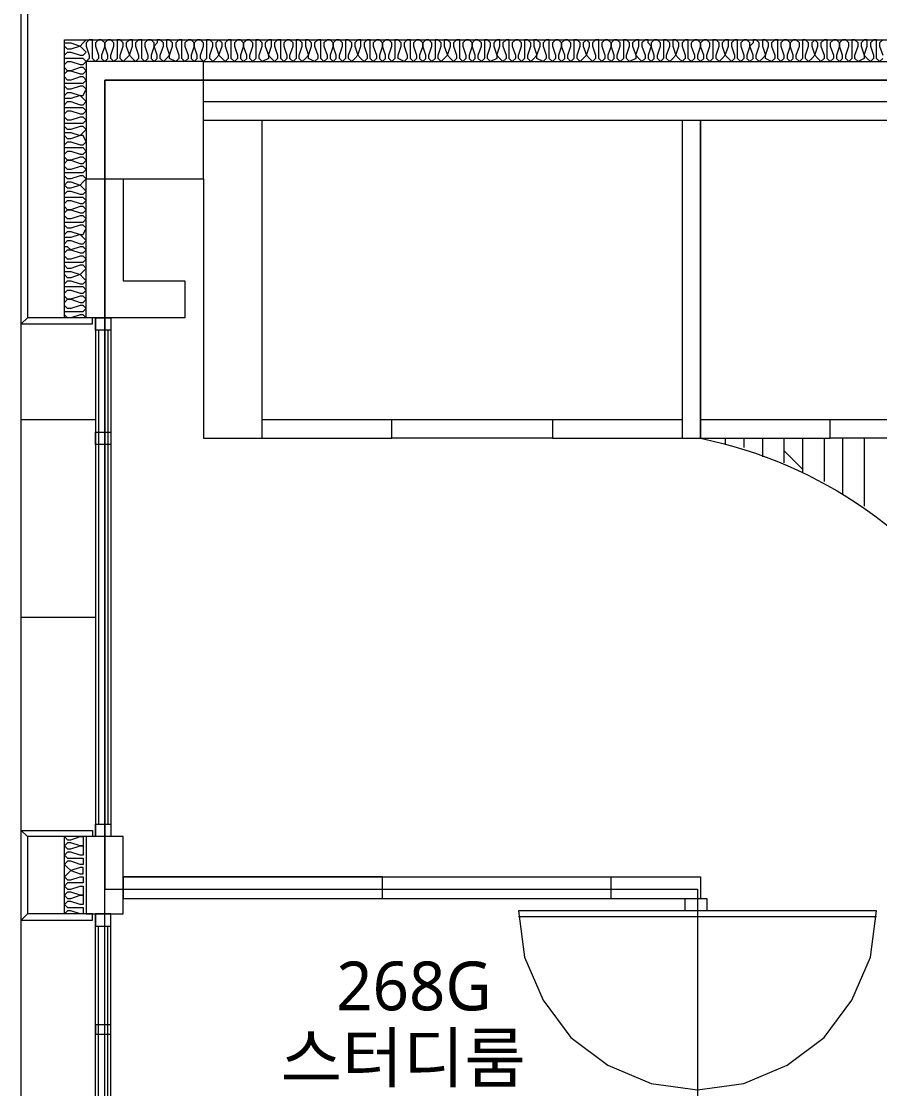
# Model space of a CAD drawing. Header units: millimetres. Extents: x -4020 to 126975, y -1911 to 106713.
# Drawn here: x 62020 to 66341, y 82656 to 88028 of the extents above; entities that cross this region are included whole.
import ezdxf

# ---------------------------------------------------------------- set-up
doc = ezdxf.new("R2010")
doc.units = ezdxf.units.MM
doc.layers.add('PDF_문자', color=7, linetype='Continuous')
doc.layers.add('PDF_형상', color=7, linetype='Continuous')
doc.styles.add('PDF 맑은 고딕', font='malgun.ttf')

msp = doc.modelspace()

# ---------------------------------------------------------------- linework, layer by layer
at = {"layer": 'PDF_형상', "lineweight": 5}
for points in [[(62051.1, 86535.8), (62020, 86504.7), (62020, 88152.4), (62051.1, 88121.3)], [(62439.8, 87903.7), (62424.2, 87857.1), (62424.2, 87841.5), (62439.8, 87826), (62455.3, 87841.5), (62455.3, 87857.1)], [(62688.5, 87903.7), (62672.9, 87857.1), (62672.9, 87841.5), (62688.5, 87826), (62704, 87841.5), (62704, 87857.1)], [(62890.5, 87903.7), (62875, 87857.1), (62875, 87841.5), (62890.5, 87826), (62906.1, 87841.5), (62906.1, 87857.1)], [(63139.3, 87903.7), (63123.7, 87857.1), (63123.7, 87841.5), (63139.3, 87826), (63154.8, 87841.5), (63154.8, 87857.1)], [(63590.1, 87903.7), (63574.5, 87857.1), (63574.5, 87841.5), (63590.1, 87826), (63605.6, 87841.5), (63605.6, 87857.1)], [(63838.8, 87903.7), (63823.2, 87857.1), (63823.2, 87841.5), (63838.8, 87826), (63854.3, 87841.5), (63854.3, 87857.1)], [(64040.9, 87903.7), (64025.3, 87857.1), (64025.3, 87841.5), (64040.9, 87826), (64056.4, 87841.5), (64056.4, 87857.1)], [(64289.6, 87903.7), (64274, 87857.1), (64274, 87841.5), (64289.6, 87826), (64305.1, 87841.5), (64305.1, 87857.1)], [(64740.4, 87903.7), (64724.8, 87857.1), (64724.8, 87841.5), (64740.4, 87826), (64755.9, 87841.5), (64755.9, 87857.1)], [(64989.1, 87903.7), (64973.5, 87857.1), (64973.5, 87841.5), (64989.1, 87826), (65004.6, 87841.5), (65004.6, 87857.1)], [(65191.2, 87903.7), (65175.6, 87857.1), (65175.6, 87841.5), (65191.2, 87826), (65206.7, 87841.5), (65206.7, 87857.1)], [(65439.9, 87903.7), (65424.3, 87857.1), (65424.3, 87841.5), (65439.9, 87826), (65455.4, 87841.5), (65455.4, 87857.1)], [(65688.6, 87903.7), (65673, 87857.1), (65673, 87841.5), (65688.6, 87826), (65704.1, 87841.5), (65704.1, 87857.1)], [(65890.7, 87903.7), (65875.1, 87857.1), (65875.1, 87841.5), (65890.7, 87826), (65906.2, 87841.5), (65906.2, 87857.1)], [(66139.4, 87903.7), (66123.8, 87857.1), (66123.8, 87841.5), (66139.4, 87826), (66154.9, 87841.5), (66154.9, 87857.1)], [(62268.8, 87779.3), (62315.4, 87763.8), (62330.9, 87763.8), (62346.5, 87779.3), (62330.9, 87794.9), (62315.4, 87794.9)], [(62346.5, 87235.3), (62937.2, 87235.3), (62937.2, 87826), (62346.5, 87826)], [(80937.9, 87732.7), (80642.6, 87732.7), (76088, 87732.7), (69792.4, 87732.7), (63092.6, 87732.7), (62439.8, 87732.7), (62439.8, 83660), (65424.3, 83660), (65424.3, 81530.4), (65424.3, 79400.7), (65424.3, 77271.1), (65424.3, 75141.5), (65424.3, 73011.9), (65424.3, 70882.3), (65424.3, 68721.6), (70289.8, 68721.6), (70289.8, 66156.7), (68004.7, 66156.7), (68004.7, 64975.3), (70196.5, 64975.3), (70196.5, 64757.7), (74082.7, 64757.7), (80937.9, 64757.7), (80937.9, 79975.9)], [(62268.8, 87328.5), (62315.4, 87313), (62330.9, 87313), (62346.5, 87328.5), (62330.9, 87344.1), (62315.4, 87344.1)], [(62268.8, 87079.8), (62315.4, 87064.3), (62330.9, 87064.3), (62346.5, 87079.8), (62330.9, 87095.4), (62315.4, 87095.4)], [(62268.8, 86877.7), (62315.4, 86862.2), (62330.9, 86862.2), (62346.5, 86877.7), (62330.9, 86893.3), (62315.4, 86893.3)], [(62268.8, 86629), (62315.4, 86613.5), (62330.9, 86613.5), (62346.5, 86629), (62330.9, 86644.6), (62315.4, 86644.6)], [(62051.1, 86535.8), (62020, 86504.7), (62377.6, 86504.7), (62377.6, 86535.8)], [(62470.8, 86535.8), (62470.8, 86473.6), (62393.1, 86473.6), (62393.1, 86535.8)], [(62470.8, 85960.6), (62470.8, 85898.4), (62393.1, 85898.4), (62393.1, 85960.6)], [(62470.8, 83986.4), (62470.8, 83924.3), (62393.1, 83924.3), (62393.1, 83986.4)], [(62051.1, 83535.6), (62020, 83504.5), (62020, 83955.3), (62051.1, 83924.3)], [(62051.1, 83924.3), (62020, 83955.3), (62377.6, 83955.3), (62377.6, 83924.3)], [(62268.8, 83908.7), (62315.4, 83924.3), (62330.9, 83924.3), (62330.9, 83908.7), (62330.9, 83893.2), (62330.9, 83877.6), (62315.4, 83877.6), (62268.8, 83893.2), (62253.2, 83893.2), (62237.7, 83877.6), (62253.2, 83862.1), (62268.8, 83862.1), (62315.4, 83877.6), (62330.9, 83877.6), (62330.9, 83862.1), (62330.9, 83846.5), (62330.9, 83831), (62315.4, 83831), (62268.8, 83846.5), (62253.2, 83846.5), (62237.7, 83831), (62253.2, 83815.4), (62268.8, 83815.4), (62315.4, 83815.4), (62330.9, 83815.4), (62330.9, 83799.9), (62330.9, 83784.4), (62315.4, 83784.4), (62268.8, 83799.9), (62253.2, 83799.9), (62237.7, 83784.4), (62253.2, 83768.8), (62268.8, 83753.3), (62253.2, 83737.7), (62237.7, 83722.2), (62253.2, 83706.6), (62268.8, 83706.6), (62315.4, 83722.2), (62330.9, 83722.2), (62330.9, 83706.6), (62330.9, 83691.1), (62315.4, 83691.1), (62268.8, 83691.1), (62253.2, 83691.1), (62237.7, 83675.5), (62253.2, 83660), (62268.8, 83660), (62315.4, 83675.5), (62330.9, 83675.5), (62330.9, 83660), (62330.9, 83644.4), (62330.9, 83628.9), (62315.4, 83628.9), (62268.8, 83644.4), (62253.2, 83644.4), (62237.7, 83628.9), (62253.2, 83613.4), (62268.8, 83613.4), (62315.4, 83628.9), (62330.9, 83628.9), (62330.9, 83613.4), (62330.9, 83597.8), (62330.9, 83582.3), (62315.4, 83582.3), (62268.8, 83597.8), (62253.2, 83597.8), (62237.7, 83582.3), (62253.2, 83566.7), (62268.8, 83566.7), (62315.4, 83566.7), (62330.9, 83566.7), (62330.9, 83551.2), (62330.9, 83535.6), (62315.4, 83535.6), (62268.8, 83551.2), (62253.2, 83551.2), (62237.7, 83535.6), (62237.7, 83924.3), (62253.2, 83908.7)], [(62346.5, 83535.6), (62533, 83535.6), (62533, 83924.3), (62346.5, 83924.3)], [(62268.8, 83753.3), (62315.4, 83737.7), (62330.9, 83737.7), (62330.9, 83753.3), (62330.9, 83768.8), (62315.4, 83768.8)], [(62533, 83613.4), (63838.8, 83613.4), (63838.8, 83722.2), (62533, 83722.2)], [(65424.3, 83660), (65424.3, 81530.4), (62439.8, 81530.4), (62439.8, 83660)], [(64522.7, 83551.2), (64553.8, 83318), (64647.1, 83100.4), (64787, 82913.8), (64973.5, 82773.9), (65191.2, 82680.7), (65424.3, 82649.6), (65657.5, 82680.7), (65875.1, 82773.9), (66061.7, 82913.8), (66201.6, 83100.4), (66294.8, 83318), (66325.9, 83551.2)], [(62051.1, 83535.6), (62020, 83504.5), (62377.6, 83504.5), (62377.6, 83535.6)], [(62470.8, 83473.5), (62470.8, 83535.6), (62393.1, 83535.6), (62393.1, 83473.5)], [(62470.8, 82929.4), (62470.8, 82976), (62393.1, 82976), (62393.1, 82929.4)]]:
    msp.add_lwpolyline(points, close=True, dxfattribs=at)
for points in [[(62237.7, 86535.8), (62237.7, 87934.8), (72295.1, 87934.8), (72295.1, 87623.9), (73538.7, 87623.9), (73538.7, 87934.8), (81140, 87934.8), (81140, 86597.9)], [(62346.5, 86535.8), (62330.9, 86551.3), (62315.4, 86551.3), (62268.8, 86535.8), (62253.2, 86535.8), (62237.7, 86551.3), (62237.7, 86566.8), (62253.2, 86566.8), (62268.8, 86566.8), (62315.4, 86566.8), (62330.9, 86566.8), (62346.5, 86582.4), (62330.9, 86597.9), (62315.4, 86597.9), (62268.8, 86582.4), (62253.2, 86582.4), (62237.7, 86597.9), (62237.7, 86613.5), (62253.2, 86629), (62268.8, 86629), (62253.2, 86629), (62237.7, 86644.6), (62237.7, 86660.1), (62253.2, 86675.7), (62268.8, 86675.7), (62315.4, 86660.1), (62330.9, 86660.1), (62346.5, 86675.7), (62330.9, 86691.2), (62315.4, 86691.2), (62268.8, 86691.2), (62253.2, 86691.2), (62237.7, 86691.2), (62237.7, 86706.7), (62253.2, 86722.3), (62268.8, 86722.3), (62315.4, 86706.7), (62330.9, 86706.7), (62346.5, 86722.3), (62330.9, 86737.8), (62315.4, 86753.4), (62268.8, 86737.8), (62253.2, 86737.8), (62237.7, 86753.4), (62237.7, 86768.9), (62253.2, 86768.9), (62268.8, 86768.9), (62315.4, 86753.4), (62330.9, 86768.9), (62346.5, 86784.5), (62330.9, 86800), (62315.4, 86800), (62268.8, 86784.5), (62253.2, 86784.5), (62237.7, 86800), (62237.7, 86815.6), (62253.2, 86815.6), (62268.8, 86815.6), (62315.4, 86815.6), (62330.9, 86815.6), (62346.5, 86831.1), (62330.9, 86846.7), (62315.4, 86846.7), (62268.8, 86831.1), (62253.2, 86831.1), (62237.7, 86846.7), (62237.7, 86862.2), (62253.2, 86877.7), (62268.8, 86877.7), (62253.2, 86893.3), (62237.7, 86893.3), (62237.7, 86908.8), (62253.2, 86924.4), (62268.8, 86924.4), (62315.4, 86908.8), (62330.9, 86908.8), (62346.5, 86924.4), (62330.9, 86939.9), (62315.4, 86955.5), (62268.8, 86939.9), (62253.2, 86939.9), (62237.7, 86939.9), (62237.7, 86955.5), (62253.2, 86971), (62268.8, 86971), (62315.4, 86955.5), (62330.9, 86955.5), (62346.5, 86986.5), (62330.9, 87002.1), (62315.4, 87002.1), (62268.8, 86986.5), (62253.2, 86986.5), (62237.7, 87002.1), (62237.7, 87017.6), (62253.2, 87017.6), (62268.8, 87017.6), (62315.4, 87017.6), (62330.9, 87017.6), (62346.5, 87033.2), (62330.9, 87048.7), (62315.4, 87048.7), (62268.8, 87033.2), (62253.2, 87033.2), (62237.7, 87048.7), (62237.7, 87064.3), (62253.2, 87079.8), (62268.8, 87079.8), (62253.2, 87079.8), (62237.7, 87095.4), (62237.7, 87110.9), (62253.2, 87126.5), (62268.8, 87126.5), (62315.4, 87110.9), (62330.9, 87110.9), (62346.5, 87126.5), (62330.9, 87142), (62315.4, 87142), (62268.8, 87142), (62253.2, 87142), (62237.7, 87142), (62237.7, 87157.5), (62253.2, 87173.1), (62268.8, 87173.1), (62315.4, 87157.5), (62330.9, 87157.5), (62346.5, 87173.1), (62330.9, 87188.6), (62315.4, 87204.2), (62268.8, 87188.6), (62253.2, 87188.6), (62237.7, 87204.2), (62253.2, 87219.7), (62268.8, 87219.7), (62315.4, 87204.2), (62330.9, 87219.7), (62346.5, 87235.3), (62330.9, 87250.8), (62315.4, 87250.8), (62268.8, 87235.3), (62253.2, 87235.3), (62237.7, 87250.8), (62237.7, 87266.4), (62253.2, 87266.4), (62268.8, 87266.4), (62315.4, 87266.4), (62330.9, 87266.4), (62346.5, 87281.9), (62330.9, 87297.4), (62315.4, 87297.4), (62268.8, 87281.9), (62253.2, 87281.9), (62237.7, 87297.4), (62237.7, 87313), (62253.2, 87328.5), (62268.8, 87328.5), (62253.2, 87328.5), (62237.7, 87344.1), (62237.7, 87359.6), (62253.2, 87375.2), (62268.8, 87375.2), (62315.4, 87359.6), (62330.9, 87359.6), (62346.5, 87375.2), (62330.9, 87390.7), (62315.4, 87390.7), (62268.8, 87390.7), (62253.2, 87390.7), (62237.7, 87390.7), (62237.7, 87406.3), (62253.2, 87421.8), (62268.8, 87421.8), (62315.4, 87406.3), (62330.9, 87406.3), (62346.5, 87421.8), (62330.9, 87452.9), (62315.4, 87452.9), (62268.8, 87437.4), (62253.2, 87437.4), (62237.7, 87452.9), (62237.7, 87468.4), (62253.2, 87468.4), (62268.8, 87468.4), (62315.4, 87452.9), (62330.9, 87468.4), (62346.5, 87484), (62330.9, 87499.5), (62315.4, 87499.5), (62268.8, 87484), (62253.2, 87484), (62237.7, 87499.5), (62237.7, 87515.1), (62253.2, 87515.1), (62268.8, 87515.1), (62315.4, 87515.1), (62330.9, 87515.1), (62346.5, 87530.6), (62330.9, 87546.2), (62315.4, 87546.2), (62268.8, 87530.6), (62253.2, 87530.6), (62237.7, 87546.2), (62237.7, 87561.7), (62253.2, 87577.2), (62268.8, 87577.2), (62315.4, 87561.7), (62330.9, 87561.7), (62346.5, 87577.2), (62330.9, 87592.8), (62315.4, 87592.8), (62268.8, 87592.8), (62253.2, 87592.8), (62237.7, 87592.8), (62237.7, 87608.3), (62253.2, 87623.9), (62268.8, 87623.9), (62315.4, 87608.3), (62330.9, 87608.3), (62346.5, 87623.9), (62330.9, 87639.4), (62315.4, 87655), (62268.8, 87639.4), (62253.2, 87639.4), (62237.7, 87639.4), (62237.7, 87655), (62253.2, 87670.5), (62268.8, 87670.5), (62315.4, 87655), (62330.9, 87655), (62346.5, 87686.1), (62330.9, 87701.6), (62315.4, 87701.6), (62268.8, 87686.1), (62253.2, 87686.1), (62237.7, 87701.6), (62237.7, 87717.2), (62253.2, 87717.2), (62268.8, 87717.2), (62315.4, 87717.2), (62330.9, 87717.2), (62346.5, 87732.7), (62330.9, 87748.2), (62315.4, 87748.2), (62268.8, 87732.7), (62253.2, 87732.7), (62237.7, 87748.2), (62237.7, 87763.8), (62253.2, 87779.3), (62268.8, 87779.3), (62253.2, 87779.3), (62237.7, 87794.9), (62237.7, 87810.4), (62253.2, 87826), (62268.8, 87826), (62315.4, 87810.4), (62330.9, 87810.4), (62346.5, 87826), (62330.9, 87841.5), (62315.4, 87841.5), (62268.8, 87841.5), (62253.2, 87841.5), (62237.7, 87841.5), (62237.7, 87857.1), (62253.2, 87872.6), (62268.8, 87872.6), (62315.4, 87857.1), (62330.9, 87857.1), (62346.5, 87872.6), (62330.9, 87888.1), (62315.4, 87903.7), (62268.8, 87888.1), (62253.2, 87888.1), (62237.7, 87903.7), (62237.7, 87919.2), (62253.2, 87919.2), (62268.8, 87919.2), (62315.4, 87903.7), (62330.9, 87919.2), (62346.5, 87934.8)], [(66357, 87841.5), (66341.5, 87826), (66325.9, 87841.5), (66325.9, 87857.1), (66325.9, 87903.7), (66325.9, 87919.2), (66325.9, 87934.8), (66310.4, 87934.8), (66294.8, 87919.2), (66294.8, 87903.7), (66310.4, 87857.1), (66310.4, 87841.5), (66294.8, 87826), (66279.3, 87841.5), (66263.7, 87857.1), (66279.3, 87903.7), (66279.3, 87919.2), (66279.3, 87934.8), (66263.7, 87934.8), (66248.2, 87919.2), (66248.2, 87903.7), (66263.7, 87857.1), (66263.7, 87841.5), (66232.7, 87826), (66217.1, 87841.5), (66217.1, 87857.1), (66232.7, 87903.7), (66232.7, 87919.2), (66217.1, 87934.8), (66201.6, 87934.8), (66201.6, 87919.2), (66201.6, 87903.7), (66201.6, 87857.1), (66201.6, 87841.5), (66186, 87826), (66170.5, 87841.5), (66170.5, 87857.1), (66186, 87903.7), (66186, 87919.2), (66170.5, 87934.8), (66154.9, 87934.8), (66139.4, 87919.2), (66139.4, 87903.7), (66139.4, 87919.2), (66123.8, 87934.8), (66108.3, 87934.8), (66092.7, 87919.2), (66092.7, 87903.7), (66108.3, 87857.1), (66108.3, 87841.5), (66092.7, 87826), (66077.2, 87841.5), (66077.2, 87857.1), (66077.2, 87903.7), (66077.2, 87919.2), (66077.2, 87934.8), (66061.7, 87934.8), (66046.1, 87919.2), (66046.1, 87903.7), (66061.7, 87857.1), (66061.7, 87841.5), (66046.1, 87826), (66030.6, 87841.5), (66015, 87857.1), (66030.6, 87903.7), (66030.6, 87919.2), (66015, 87934.8), (65999.5, 87919.2), (65999.5, 87903.7), (66015, 87857.1), (65999.5, 87841.5), (65983.9, 87826), (65968.4, 87841.5), (65968.4, 87857.1), (65983.9, 87903.7), (65983.9, 87919.2), (65968.4, 87934.8), (65952.8, 87934.8), (65952.8, 87919.2), (65952.8, 87903.7), (65952.8, 87857.1), (65952.8, 87841.5), (65937.3, 87826), (65921.8, 87841.5), (65921.8, 87857.1), (65937.3, 87903.7), (65937.3, 87919.2), (65921.8, 87934.8), (65906.2, 87934.8), (65890.7, 87919.2), (65890.7, 87903.7), (65890.7, 87919.2), (65875.1, 87934.8), (65859.6, 87934.8), (65844, 87919.2), (65844, 87903.7), (65859.6, 87857.1), (65859.6, 87841.5), (65844, 87826), (65828.5, 87841.5), (65828.5, 87857.1), (65828.5, 87903.7), (65828.5, 87919.2), (65828.5, 87934.8), (65812.9, 87934.8), (65797.4, 87919.2), (65797.4, 87903.7), (65812.9, 87857.1), (65812.9, 87841.5), (65797.4, 87826), (65766.3, 87841.5), (65766.3, 87857.1), (65781.9, 87903.7), (65781.9, 87919.2), (65766.3, 87934.8), (65750.8, 87934.8), (65750.8, 87919.2), (65750.8, 87903.7), (65766.3, 87857.1), (65750.8, 87841.5), (65735.2, 87826), (65719.7, 87841.5), (65719.7, 87857.1), (65735.2, 87903.7), (65735.2, 87919.2), (65719.7, 87934.8), (65704.1, 87934.8), (65704.1, 87919.2), (65688.6, 87903.7), (65688.6, 87919.2), (65673, 87934.8), (65657.5, 87934.8), (65642, 87919.2), (65642, 87903.7), (65657.5, 87857.1), (65657.5, 87841.5), (65642, 87826), (65626.4, 87841.5), (65626.4, 87857.1), (65626.4, 87903.7), (65626.4, 87919.2), (65626.4, 87934.8), (65610.9, 87934.8), (65595.3, 87919.2), (65595.3, 87903.7), (65610.9, 87857.1), (65610.9, 87841.5), (65595.3, 87826), (65579.8, 87841.5), (65564.2, 87857.1), (65579.8, 87903.7), (65579.8, 87919.2), (65579.8, 87934.8), (65564.2, 87934.8), (65548.7, 87919.2), (65548.7, 87903.7), (65564.2, 87857.1), (65548.7, 87841.5), (65533.1, 87826), (65517.6, 87841.5), (65517.6, 87857.1), (65533.1, 87903.7), (65533.1, 87919.2), (65517.6, 87934.8), (65502, 87934.8), (65502, 87919.2), (65502, 87903.7), (65502, 87857.1), (65502, 87841.5), (65486.5, 87826), (65471, 87841.5), (65471, 87857.1), (65486.5, 87903.7), (65486.5, 87919.2), (65471, 87934.8), (65455.4, 87934.8), (65439.9, 87919.2), (65439.9, 87903.7), (65439.9, 87919.2), (65424.3, 87934.8), (65408.8, 87934.8), (65393.2, 87919.2), (65393.2, 87903.7), (65408.8, 87857.1), (65408.8, 87841.5), (65393.2, 87826), (65377.7, 87841.5), (65377.7, 87857.1), (65377.7, 87903.7), (65377.7, 87919.2), (65377.7, 87934.8), (65362.2, 87934.8), (65346.6, 87919.2), (65346.6, 87903.7), (65362.2, 87857.1), (65362.2, 87841.5), (65346.6, 87826), (65331.1, 87841.5), (65315.5, 87857.1), (65331.1, 87903.7), (65331.1, 87919.2), (65315.5, 87934.8), (65300, 87934.8), (65300, 87919.2), (65300, 87903.7), (65315.5, 87857.1), (65300, 87841.5), (65284.4, 87826), (65268.9, 87841.5), (65268.9, 87857.1), (65284.4, 87903.7), (65284.4, 87919.2), (65268.9, 87934.8), (65253.3, 87934.8), (65253.3, 87919.2), (65253.3, 87903.7), (65253.3, 87857.1), (65253.3, 87841.5), (65237.8, 87826), (65222.2, 87841.5), (65222.2, 87857.1), (65237.8, 87903.7), (65237.8, 87919.2), (65222.2, 87934.8), (65206.7, 87934.8), (65191.2, 87919.2), (65191.2, 87903.7), (65175.6, 87919.2), (65175.6, 87934.8), (65160.1, 87934.8), (65144.5, 87919.2), (65144.5, 87903.7), (65160.1, 87857.1), (65160.1, 87841.5), (65144.5, 87826), (65129, 87841.5), (65113.4, 87857.1), (65129, 87903.7), (65129, 87919.2), (65129, 87934.8), (65113.4, 87934.8), (65097.9, 87919.2), (65097.9, 87903.7), (65113.4, 87857.1), (65113.4, 87841.5), (65082.3, 87826), (65066.8, 87841.5), (65066.8, 87857.1), (65082.3, 87903.7), (65082.3, 87919.2), (65066.8, 87934.8), (65051.3, 87934.8), (65051.3, 87919.2), (65051.3, 87903.7), (65051.3, 87857.1), (65051.3, 87841.5), (65035.7, 87826), (65020.2, 87841.5), (65020.2, 87857.1), (65035.7, 87903.7), (65035.7, 87919.2), (65020.2, 87934.8), (65004.6, 87934.8), (64989.1, 87919.2), (64989.1, 87903.7), (64989.1, 87919.2), (64973.5, 87934.8), (64958, 87934.8), (64942.4, 87919.2), (64942.4, 87903.7), (64958, 87857.1), (64958, 87841.5), (64942.4, 87826), (64926.9, 87841.5), (64926.9, 87857.1), (64926.9, 87903.7), (64926.9, 87919.2), (64926.9, 87934.8), (64911.4, 87934.8), (64895.8, 87919.2), (64895.8, 87903.7), (64911.4, 87857.1), (64911.4, 87841.5), (64895.8, 87826), (64880.3, 87841.5), (64864.7, 87857.1), (64880.3, 87903.7), (64880.3, 87919.2), (64864.7, 87934.8), (64849.2, 87919.2), (64849.2, 87903.7), (64864.7, 87857.1), (64849.2, 87841.5), (64833.6, 87826), (64818.1, 87841.5), (64818.1, 87857.1), (64833.6, 87903.7), (64833.6, 87919.2), (64818.1, 87934.8), (64802.5, 87934.8), (64802.5, 87919.2), (64802.5, 87903.7), (64802.5, 87857.1), (64802.5, 87841.5), (64787, 87826), (64771.5, 87841.5), (64771.5, 87857.1), (64787, 87903.7), (64787, 87919.2), (64771.5, 87934.8), (64755.9, 87934.8), (64740.4, 87919.2), (64740.4, 87903.7), (64740.4, 87919.2), (64724.8, 87934.8), (64709.3, 87934.8), (64693.7, 87919.2), (64693.7, 87903.7), (64709.3, 87857.1), (64709.3, 87841.5), (64693.7, 87826), (64678.2, 87841.5), (64678.2, 87857.1), (64678.2, 87903.7), (64678.2, 87919.2), (64678.2, 87934.8), (64662.6, 87934.8), (64647.1, 87919.2), (64647.1, 87903.7), (64662.6, 87857.1), (64662.6, 87841.5), (64647.1, 87826), (64616, 87841.5), (64616, 87857.1), (64631.6, 87903.7), (64631.6, 87919.2), (64616, 87934.8), (64600.5, 87934.8), (64600.5, 87919.2), (64600.5, 87903.7), (64616, 87857.1), (64600.5, 87841.5), (64584.9, 87826), (64569.4, 87841.5), (64569.4, 87857.1), (64584.9, 87903.7), (64584.9, 87919.2), (64569.4, 87934.8), (64553.8, 87934.8), (64553.8, 87919.2), (64553.8, 87903.7), (64553.8, 87857.1), (64553.8, 87841.5), (64538.3, 87826), (64522.7, 87841.5), (64522.7, 87857.1), (64538.3, 87903.7), (64538.3, 87919.2), (64522.7, 87934.8), (64507.2, 87934.8), (64491.6, 87919.2), (64491.6, 87903.7), (64507.2, 87857.1), (64507.2, 87841.5), (64491.6, 87826), (64476.1, 87841.5), (64476.1, 87857.1), (64476.1, 87903.7), (64476.1, 87919.2), (64476.1, 87934.8), (64460.6, 87934.8), (64445, 87919.2), (64445, 87903.7), (64460.6, 87857.1), (64460.6, 87841.5), (64445, 87826), (64429.5, 87841.5), (64413.9, 87857.1), (64429.5, 87903.7), (64429.5, 87919.2), (64429.5, 87934.8), (64413.9, 87934.8), (64398.4, 87919.2), (64398.4, 87903.7), (64413.9, 87857.1), (64413.9, 87841.5), (64382.8, 87826), (64367.3, 87841.5), (64367.3, 87857.1), (64382.8, 87903.7), (64382.8, 87919.2), (64367.3, 87934.8), (64351.8, 87934.8), (64351.8, 87919.2), (64351.8, 87903.7), (64351.8, 87857.1), (64351.8, 87841.5), (64336.2, 87826), (64320.7, 87841.5), (64320.7, 87857.1), (64336.2, 87903.7), (64336.2, 87919.2), (64320.7, 87934.8), (64305.1, 87934.8), (64289.6, 87919.2), (64289.6, 87903.7), (64289.6, 87919.2), (64274, 87934.8), (64258.5, 87934.8), (64242.9, 87919.2), (64242.9, 87903.7), (64258.5, 87857.1), (64258.5, 87841.5), (64242.9, 87826), (64227.4, 87841.5), (64227.4, 87857.1), (64227.4, 87903.7), (64227.4, 87919.2), (64227.4, 87934.8), (64211.8, 87934.8), (64196.3, 87919.2), (64196.3, 87903.7), (64211.8, 87857.1), (64211.8, 87841.5), (64196.3, 87826), (64180.8, 87841.5), (64165.2, 87857.1), (64180.8, 87903.7), (64180.8, 87919.2), (64165.2, 87934.8), (64149.7, 87934.8), (64149.7, 87919.2), (64149.7, 87903.7), (64165.2, 87857.1), (64149.7, 87841.5), (64134.1, 87826), (64118.6, 87841.5), (64118.6, 87857.1), (64134.1, 87903.7), (64134.1, 87919.2), (64118.6, 87934.8), (64103, 87934.8), (64103, 87919.2), (64103, 87903.7), (64103, 87857.1), (64103, 87841.5), (64087.5, 87826), (64071.9, 87841.5), (64071.9, 87857.1), (64087.5, 87903.7), (64087.5, 87919.2), (64071.9, 87934.8), (64056.4, 87934.8), (64040.9, 87919.2), (64040.9, 87903.7), (64040.9, 87919.2), (64025.3, 87934.8), (64009.8, 87934.8), (63994.2, 87919.2), (63994.2, 87903.7), (64009.8, 87857.1), (64009.8, 87841.5), (63994.2, 87826), (63978.7, 87841.5), (63978.7, 87857.1), (63978.7, 87903.7), (63978.7, 87919.2), (63978.7, 87934.8), (63963.1, 87934.8), (63947.6, 87919.2), (63947.6, 87903.7), (63963.1, 87857.1), (63963.1, 87841.5), (63947.6, 87826), (63916.5, 87841.5), (63916.5, 87857.1), (63932, 87903.7), (63932, 87919.2), (63916.5, 87934.8), (63900.9, 87934.8), (63900.9, 87919.2), (63900.9, 87903.7), (63900.9, 87857.1), (63900.9, 87841.5), (63885.4, 87826), (63869.9, 87841.5), (63869.9, 87857.1), (63885.4, 87903.7), (63885.4, 87919.2), (63869.9, 87934.8), (63854.3, 87934.8), (63838.8, 87919.2), (63838.8, 87903.7), (63838.8, 87919.2), (63823.2, 87934.8), (63807.7, 87934.8), (63792.1, 87919.2), (63792.1, 87903.7), (63807.7, 87857.1), (63807.7, 87841.5), (63792.1, 87826), (63776.6, 87841.5), (63776.6, 87857.1), (63776.6, 87903.7), (63776.6, 87919.2), (63776.6, 87934.8), (63761, 87934.8), (63745.5, 87919.2), (63745.5, 87903.7), (63761, 87857.1), (63761, 87841.5), (63745.5, 87826), (63730, 87841.5), (63714.4, 87857.1), (63730, 87903.7), (63730, 87919.2), (63730, 87934.8), (63714.4, 87934.8), (63698.9, 87919.2), (63698.9, 87903.7), (63714.4, 87857.1), (63698.9, 87841.5), (63683.3, 87826), (63667.8, 87841.5), (63667.8, 87857.1), (63683.3, 87903.7), (63683.3, 87919.2), (63667.8, 87934.8), (63652.2, 87934.8), (63652.2, 87919.2), (63652.2, 87903.7), (63652.2, 87857.1), (63652.2, 87841.5), (63636.7, 87826), (63621.1, 87841.5), (63621.1, 87857.1), (63636.7, 87903.7), (63636.7, 87919.2), (63621.1, 87934.8), (63605.6, 87934.8), (63590.1, 87919.2), (63590.1, 87903.7), (63590.1, 87919.2), (63574.5, 87934.8), (63559, 87934.8), (63543.4, 87919.2), (63543.4, 87903.7), (63559, 87857.1), (63559, 87841.5), (63543.4, 87826), (63527.9, 87841.5), (63527.9, 87857.1), (63527.9, 87903.7), (63527.9, 87919.2), (63527.9, 87934.8), (63512.3, 87934.8), (63496.8, 87919.2), (63496.8, 87903.7), (63512.3, 87857.1), (63512.3, 87841.5), (63496.8, 87826), (63465.7, 87841.5), (63465.7, 87857.1), (63481.2, 87903.7), (63481.2, 87919.2), (63465.7, 87934.8), (63450.2, 87934.8), (63450.2, 87919.2), (63450.2, 87903.7), (63465.7, 87857.1), (63450.2, 87841.5), (63434.6, 87826), (63419.1, 87841.5), (63419.1, 87857.1), (63434.6, 87903.7), (63434.6, 87919.2), (63419.1, 87934.8), (63403.5, 87934.8), (63403.5, 87919.2), (63403.5, 87903.7), (63403.5, 87857.1), (63403.5, 87841.5), (63388, 87826), (63372.4, 87841.5), (63372.4, 87857.1), (63388, 87903.7), (63388, 87919.2), (63372.4, 87934.8), (63356.9, 87934.8), (63341.3, 87919.2), (63341.3, 87903.7), (63356.9, 87857.1), (63356.9, 87841.5), (63341.3, 87826), (63325.8, 87841.5), (63325.8, 87857.1), (63325.8, 87903.7), (63325.8, 87919.2), (63325.8, 87934.8), (63310.3, 87934.8), (63294.7, 87919.2), (63294.7, 87903.7), (63310.3, 87857.1), (63310.3, 87841.5), (63294.7, 87826), (63279.2, 87841.5), (63263.6, 87857.1), (63279.2, 87903.7), (63279.2, 87919.2), (63279.2, 87934.8), (63263.6, 87934.8), (63248.1, 87919.2), (63248.1, 87903.7), (63263.6, 87857.1), (63263.6, 87841.5), (63232.5, 87826), (63217, 87841.5), (63217, 87857.1), (63232.5, 87903.7), (63232.5, 87919.2), (63217, 87934.8), (63201.4, 87934.8), (63201.4, 87919.2), (63201.4, 87903.7), (63201.4, 87857.1), (63201.4, 87841.5), (63185.9, 87826), (63170.3, 87841.5), (63170.3, 87857.1), (63185.9, 87903.7), (63185.9, 87919.2), (63170.3, 87934.8), (63154.8, 87934.8), (63139.3, 87919.2), (63139.3, 87903.7), (63139.3, 87919.2), (63123.7, 87934.8), (63108.2, 87934.8), (63092.6, 87919.2), (63092.6, 87903.7), (63108.2, 87857.1), (63108.2, 87841.5), (63092.6, 87826), (63077.1, 87841.5), (63077.1, 87857.1), (63077.1, 87903.7), (63077.1, 87919.2), (63077.1, 87934.8), (63061.5, 87934.8), (63046, 87919.2), (63046, 87903.7), (63061.5, 87857.1), (63061.5, 87841.5), (63046, 87826), (63030.5, 87841.5), (63014.9, 87857.1), (63030.5, 87903.7), (63030.5, 87919.2), (63014.9, 87934.8), (62999.4, 87919.2), (62999.4, 87903.7), (63014.9, 87857.1), (62999.4, 87841.5), (62983.8, 87826), (62968.3, 87841.5), (62968.3, 87857.1), (62983.8, 87903.7), (62983.8, 87919.2), (62968.3, 87934.8), (62952.7, 87934.8), (62952.7, 87919.2), (62952.7, 87903.7), (62952.7, 87857.1), (62952.7, 87841.5), (62937.2, 87826), (62921.6, 87841.5), (62921.6, 87857.1), (62937.2, 87903.7), (62937.2, 87919.2), (62921.6, 87934.8), (62906.1, 87934.8), (62890.5, 87919.2), (62890.5, 87903.7), (62890.5, 87919.2), (62875, 87934.8), (62859.5, 87934.8), (62843.9, 87919.2), (62843.9, 87903.7), (62859.5, 87857.1), (62859.5, 87841.5), (62843.9, 87826), (62828.4, 87841.5), (62828.4, 87857.1), (62828.4, 87903.7), (62828.4, 87919.2), (62828.4, 87934.8), (62812.8, 87934.8), (62797.3, 87919.2), (62797.3, 87903.7), (62812.8, 87857.1), (62812.8, 87841.5), (62797.3, 87826), (62766.2, 87841.5), (62766.2, 87857.1), (62781.7, 87903.7), (62781.7, 87919.2), (62766.2, 87934.8), (62750.6, 87934.8), (62750.6, 87919.2), (62750.6, 87903.7), (62766.2, 87857.1), (62750.6, 87841.5), (62735.1, 87826), (62719.6, 87841.5), (62719.6, 87857.1), (62735.1, 87903.7), (62735.1, 87919.2), (62719.6, 87934.8), (62704, 87934.8), (62704, 87919.2), (62688.5, 87903.7), (62688.5, 87919.2), (62672.9, 87934.8), (62657.4, 87934.8), (62641.8, 87919.2), (62641.8, 87903.7), (62657.4, 87857.1), (62657.4, 87841.5), (62641.8, 87826), (62626.3, 87841.5), (62626.3, 87857.1), (62626.3, 87903.7), (62626.3, 87919.2), (62626.3, 87934.8), (62610.7, 87934.8), (62595.2, 87919.2), (62595.2, 87903.7), (62610.7, 87857.1), (62610.7, 87841.5), (62595.2, 87826), (62579.7, 87841.5), (62564.1, 87857.1), (62579.7, 87903.7), (62579.7, 87919.2), (62579.7, 87934.8), (62564.1, 87934.8), (62548.6, 87919.2), (62548.6, 87903.7), (62564.1, 87857.1), (62548.6, 87841.5), (62533, 87826), (62517.5, 87841.5), (62517.5, 87857.1), (62533, 87903.7), (62533, 87919.2), (62517.5, 87934.8), (62501.9, 87934.8), (62501.9, 87919.2), (62501.9, 87903.7), (62501.9, 87857.1), (62501.9, 87841.5), (62486.4, 87826), (62470.8, 87841.5), (62470.8, 87857.1), (62486.4, 87903.7), (62486.4, 87919.2), (62470.8, 87934.8), (62455.3, 87934.8), (62439.8, 87919.2), (62439.8, 87903.7), (62439.8, 87919.2), (62424.2, 87934.8), (62408.7, 87934.8), (62393.1, 87919.2), (62393.1, 87903.7), (62408.7, 87857.1), (62408.7, 87841.5), (62393.1, 87826), (62377.6, 87841.5), (62377.6, 87857.1), (62377.6, 87903.7), (62377.6, 87919.2), (62377.6, 87934.8), (62362, 87934.8), (62346.5, 87919.2), (62346.5, 87903.7), (62362, 87857.1), (62362, 87841.5), (62346.5, 87826)], [(66357, 87934.8), (66341.5, 87919.2), (66341.5, 87903.7), (66357, 87857.1)], [(62937.2, 87826), (72295.1, 87826)], [(68393.4, 49772.6), (68393.4, 51171.6), (62439.8, 51171.6), (62439.8, 56270.3), (68393.4, 56270.3), (68393.4, 57669.3), (62439.8, 57669.3), (62439.8, 64975.3), (62439.8, 68721.6), (62439.8, 79975.9), (62439.8, 87732.7), (71719.9, 87732.7), (74082.7, 87732.7), (80937.9, 87732.7), (80937.9, 79975.9), (80937.9, 64757.7), (74082.7, 64757.7), (74082.7, 62550.3), (73989.4, 61990.7), (73756.3, 61648.7), (73554.2, 61431.1), (73041.2, 61135.8), (72621.5, 61058), (72621.5, 46244)], [(62937.2, 87623.9), (71082.6, 87623.9)], [(62937.2, 87530.6), (71082.6, 87530.6)], [(63232.5, 85929.5), (63232.5, 87530.6)], [(65346.6, 87530.6), (65346.6, 85929.5)], [(65439.9, 85929.5), (65439.9, 87530.6), (65439.9, 85929.5)], [(62533, 87235.3), (62533, 86722.3), (62843.9, 86722.3), (62843.9, 86535.8), (62346.5, 86535.8), (62346.5, 87235.3)], [(62937.2, 87235.3), (62937.2, 85929.5), (63885.4, 85929.5), (63885.4, 86022.8), (63232.5, 86022.8)], [(62020, 42855.2), (62020, 86504.7)], [(62393.1, 86535.8), (62393.1, 83924.3)], [(62470.8, 86535.8), (62470.8, 83924.3)], [(62408.7, 86473.6), (62408.7, 83986.4)], [(62455.3, 86473.6), (62455.3, 83986.4)], [(62393.1, 86022.8), (62020, 86022.8)], [(64693.7, 86022.8), (63885.4, 86022.8)], [(65346.6, 86022.8), (64693.7, 86022.8), (64693.7, 85929.5), (66092.7, 85929.5), (66092.7, 86022.8), (65439.9, 86022.8)], [(66885.5, 86022.8), (66092.7, 86022.8)], [(64693.7, 85929.5), (63885.4, 85929.5)], [(65564.2, 85929.5), (65564.2, 85898.4)], [(65657.5, 85929.5), (65657.5, 85882.9)], [(65750.8, 85929.5), (65750.8, 85836.2)], [(65859.6, 85929.5), (65859.6, 85805.2)], [(65952.8, 85929.5), (65952.8, 85758.5)], [(66061.7, 85929.5), (66061.7, 85711.9)], [(66885.5, 85929.5), (66092.7, 85929.5)], [(66154.9, 85929.5), (66154.9, 85649.7)], [(66263.7, 85929.5), (66263.7, 85587.5)], [(65859.6, 85867.3), (65952.8, 85774.1)], [(62393.1, 85027.9), (62020, 85027.9)], [(62533, 83722.2), (65439.9, 83722.2), (65439.9, 83613.4)], [(64989.1, 83613.4), (64989.1, 83722.2)], [(63838.8, 83660), (64989.1, 83660)], [(62533, 83613.4), (65471, 83613.4), (65471, 83551.2)], [(65362.2, 83551.2), (65362.2, 83613.4)], [(62393.1, 80333.4), (62393.1, 83535.6)], [(62470.8, 80333.4), (62470.8, 83535.6)], [(66325.9, 83520.1), (64522.7, 83520.1)], [(62408.7, 80380.1), (62408.7, 83473.5)], [(62455.3, 80380.1), (62455.3, 83473.5)]]:
    msp.add_lwpolyline(points, dxfattribs=at)
msp.add_lwpolyline([(65439.9, 85929.5, -0.431498), (67149.8, 83162.6), (67056.5, 82354.2), (67009.9, 81530.4), (67025.4, 80722), (67103.2, 79913.7), (67243.1, 79105.4), (67445.1, 78312.6, 0.438081), (73554.2, 76136.4, -0.548105), (76616.5, 73742.5), (76616.5, 72872), (77595.8, 72872), (80440.5, 72872), (80440.5, 72778.7), (77595.8, 72778.7)], format="xyb", dxfattribs=at)

# ---------------------------------------------------------------- texts
at = {"layer": 'PDF_문자', "char_height": 245.8, "attachment_point": 4, "style": 'PDF 맑은 고딕'}
for s, insert in [('268G', (63605.5, 83170.8)), ('스터디룸', (63325.7, 82797.7))]:
    msp.add_mtext(s, dxfattribs=dict(at, insert=insert))

doc.saveas('drawing.dxf')
